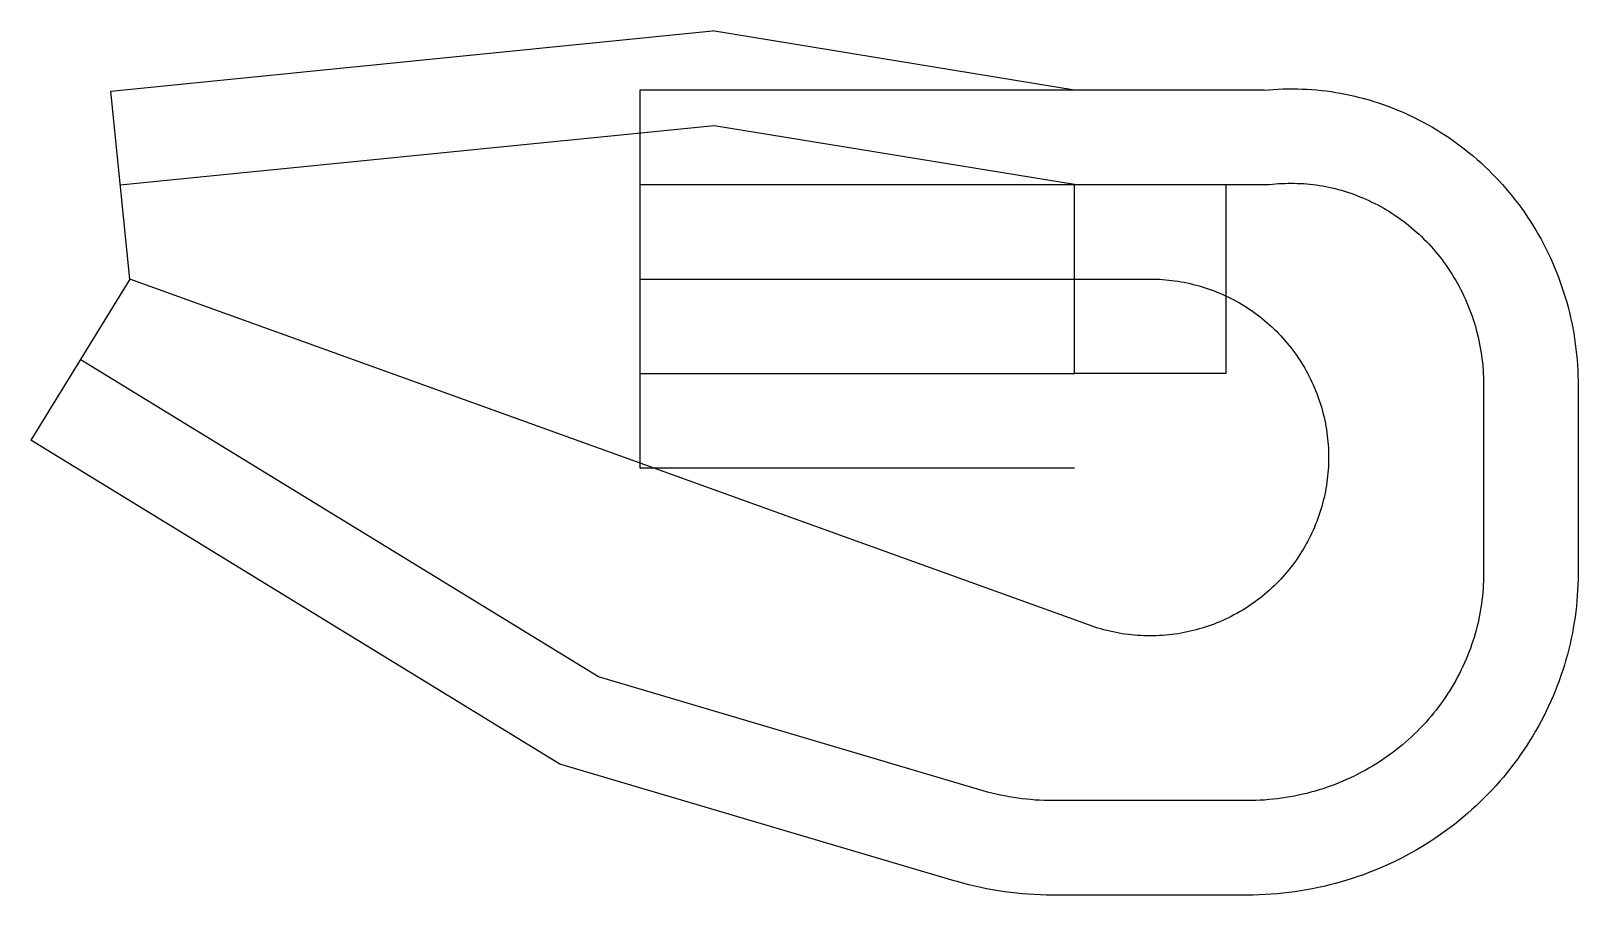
# Model space of a CAD drawing. Header units: metres. Extents: x -21935 to 8387, y -12079 to 4865.
import ezdxf

# ---------------------------------------------------------------- set-up
doc = ezdxf.new("R2010")
doc.units = ezdxf.units.M

msp = doc.modelspace()

# ---------------------------------------------------------------- linework, layer by layer
at = {"color": 1}
for p, q in [((-20369, 3686), (-8579, 4865)), ((-1482, 3704), (-8579, 4865)), ((-20000, 0), (-20369, 3686)), ((-10000, 3704), (-10000, -3704)), ((2232, 3704), (-10000, 3704)), ((-8544, 3007), (-20184, 1843)), ((-1482, 1852), (-8544, 3007)), ((-10000, 1852), (2334, 1852)), ((-20000, 0), (-21935, -3158)), ((-10811, -7802), (-20968, -1579)), ((-10000, -1852), (-1482, -1852)), ((6535, -2077), (6535, -5781)), ((8387, -2077), (8387, -5781)), ((-11571, -9509), (-21935, -3158)), ((-10000, -3704), (-1482, -3704)), ((-3315, -10023), (-10811, -7802)), ((-3840, -11798), (-11571, -9509)), ((1904, -10227), (-1912, -10227)), ((1904, -12079), (-1912, -12079))]:
    msp.add_line(p, q, dxfattribs=at)
for points in [[(2232, 3704), (2325, 3712), (2418, 3719), (2511, 3725), (2605, 3728), (2698, 3730), (2792, 3730), (2886, 3729), (2980, 3726), (3074, 3722), (3168, 3715), (3262, 3707), (3357, 3698), (3451, 3687), (3545, 3674), (3639, 3659), (3732, 3643), (3826, 3625), (3919, 3606), (4012, 3585), (4105, 3562), (4198, 3537), (4290, 3511), (4382, 3483), (4474, 3454), (4565, 3423), (4656, 3390), (4746, 3356), (4836, 3320), (4925, 3283), (5014, 3244), (5102, 3203), (5189, 3161), (5276, 3117), (5362, 3071), (5448, 3024), (5533, 2976), (5617, 2926), (5700, 2874), (5783, 2821), (5864, 2766), (5945, 2710), (6025, 2652), (6104, 2593), (6182, 2533), (6259, 2471), (6335, 2407), (6410, 2342), (6485, 2276), (6557, 2209), (6629, 2140), (6700, 2070), (6770, 1998), (6838, 1925), (6905, 1851), (6971, 1776), (7036, 1699), (7100, 1621), (7162, 1542), (7223, 1462), (7283, 1380), (7341, 1298), (7398, 1214), (7453, 1129), (7507, 1043), (7560, 957), (7611, 869), (7661, 780), (7709, 690), (7755, 599), (7801, 508), (7844, 415), (7886, 322), (7927, 227), (7965, 132), (8003, 36), (8038, -60), (8072, -158), (8104, -256), (8135, -355), (8164, -454), (8191, -554), (8216, -655), (8240, -756), (8262, -858), (8282, -960), (8301, -1062), (8318, -1165), (8333, -1269), (8346, -1373), (8357, -1477), (8367, -1582), (8374, -1686), (8380, -1791), (8384, -1897), (8386, -2002), (8387, -2077)], [(1482, -1852), (-1482, -1852), (-1482, 1852), (1482, 1852), (1482, -1852)], [(2334, 1852), (2395, 1859), (2455, 1865), (2516, 1870), (2577, 1873), (2638, 1876), (2699, 1878), (2761, 1878), (2822, 1878), (2884, 1876), (2946, 1874), (3007, 1870), (3069, 1865), (3131, 1859), (3193, 1852), (3255, 1844), (3317, 1835), (3379, 1825), (3441, 1813), (3503, 1801), (3564, 1787), (3626, 1773), (3687, 1757), (3749, 1740), (3810, 1722), (3871, 1703), (3931, 1683), (3992, 1661), (4052, 1639), (4112, 1615), (4171, 1591), (4230, 1565), (4289, 1538), (4348, 1510), (4406, 1482), (4464, 1452), (4521, 1420), (4578, 1388), (4635, 1355), (4691, 1321), (4746, 1286), (4801, 1249), (4856, 1212), (4910, 1174), (4963, 1134), (5016, 1094), (5068, 1052), (5119, 1010), (5170, 967), (5220, 922), (5270, 877), (5319, 831), (5367, 784), (5414, 736), (5461, 687), (5507, 637), (5552, 586), (5596, 534), (5639, 482), (5682, 429), (5723, 374), (5764, 319), (5804, 263), (5843, 207), (5881, 149), (5918, 91), (5955, 32), (5990, -27), (6024, -88), (6057, -149), (6090, -211), (6121, -273), (6151, -336), (6180, -400), (6208, -464), (6235, -529), (6261, -595), (6286, -661), (6310, -728), (6332, -795), (6354, -863), (6374, -931), (6393, -999), (6411, -1069), (6428, -1138), (6443, -1208), (6458, -1278), (6471, -1349), (6483, -1420), (6494, -1492), (6503, -1563), (6512, -1635), (6519, -1707), (6524, -1780), (6529, -1853), (6532, -1926), (6534, -1999), (6535, -2072), (6535, -2077)], [(-10000, 0), (0, 0), (61, -1), (122, -2), (183, -5), (244, -9), (305, -13), (366, -19), (426, -26), (487, -34), (547, -43), (607, -53), (668, -64), (727, -76), (787, -90), (846, -104), (905, -119), (964, -136), (1023, -153), (1081, -171), (1139, -191), (1197, -211), (1254, -232), (1310, -255), (1367, -278), (1423, -302), (1478, -328), (1534, -354), (1588, -381), (1642, -409), (1696, -439), (1749, -469), (1802, -500), (1854, -532), (1905, -564), (1956, -598), (2007, -633), (2056, -668), (2105, -704), (2154, -742), (2202, -780), (2249, -818), (2295, -858), (2341, -899), (2386, -940), (2430, -982), (2474, -1025), (2516, -1068), (2559, -1112), (2600, -1157), (2640, -1203), (2680, -1250), (2719, -1297), (2757, -1345), (2794, -1393), (2830, -1442), (2866, -1492), (2900, -1542), (2934, -1593), (2967, -1644), (2999, -1697), (3030, -1749), (3060, -1802), (3089, -1856), (3117, -1910), (3144, -1965), (3171, -2020), (3196, -2075), (3220, -2131), (3244, -2188), (3266, -2245), (3287, -2302), (3308, -2359), (3327, -2417), (3345, -2476), (3363, -2534), (3379, -2593), (3394, -2652), (3409, -2711), (3422, -2771), (3434, -2831), (3445, -2891), (3455, -2951), (3464, -3011), (3472, -3072), (3479, -3133), (3485, -3193), (3490, -3254), (3494, -3315), (3496, -3376), (3498, -3437), (3498, -3498), (3498, -3559), (3496, -3620), (3494, -3681), (3490, -3742), (3485, -3803), (3479, -3864), (3472, -3925), (3464, -3985), (3455, -4046), (3445, -4106), (3434, -4166), (3422, -4226), (3409, -4285), (3394, -4345), (3379, -4404), (3363, -4463), (3345, -4521), (3327, -4579), (3308, -4637), (3287, -4695), (3266, -4752), (3244, -4809), (3220, -4865), (3196, -4921), (3171, -4977), (3144, -5032), (3117, -5087), (3089, -5141), (3060, -5194), (3030, -5247), (2999, -5300), (2967, -5352), (2934, -5404), (2900, -5455), (2866, -5505), (2830, -5555), (2794, -5604), (2757, -5652), (2719, -5700), (2680, -5747), (2640, -5793), (2600, -5839), (2559, -5884), (2516, -5928), (2474, -5972), (2430, -6015), (2386, -6057), (2341, -6098), (2295, -6139), (2249, -6178), (2202, -6217), (2154, -6255), (2105, -6292), (2056, -6329), (2007, -6364), (1956, -6399), (1905, -6432), (1854, -6465), (1802, -6497), (1749, -6528), (1696, -6558), (1642, -6587), (1588, -6615), (1534, -6643), (1478, -6669), (1423, -6694), (1367, -6719), (1310, -6742), (1254, -6764), (1197, -6786), (1139, -6806), (1081, -6825), (1023, -6844), (964, -6861), (905, -6877), (846, -6893), (787, -6907), (727, -6920), (668, -6932), (607, -6944), (547, -6954), (487, -6963), (426, -6971), (366, -6977), (305, -6983), (244, -6988), (183, -6992), (122, -6995), (61, -6996), (0, -6997), (-61, -6996), (-122, -6995), (-183, -6992), (-244, -6988), (-305, -6983), (-366, -6977), (-426, -6971), (-487, -6963), (-547, -6954), (-607, -6944), (-668, -6932), (-727, -6920), (-787, -6907), (-846, -6893), (-905, -6877), (-964, -6861), (-1023, -6844), (-1081, -6825), (-1139, -6806), (-1188, -6789), (-20000, 0)], [(6535, -5781), (6534, -5854), (6532, -5927), (6529, -6001), (6525, -6075), (6519, -6148), (6512, -6222), (6503, -6296), (6494, -6369), (6483, -6443), (6470, -6517), (6457, -6590), (6442, -6663), (6426, -6736), (6408, -6809), (6389, -6882), (6369, -6955), (6348, -7027), (6325, -7099), (6301, -7171), (6276, -7243), (6249, -7314), (6221, -7385), (6192, -7455), (6161, -7525), (6130, -7595), (6097, -7664), (6062, -7733), (6027, -7801), (5990, -7869), (5952, -7936), (5913, -8002), (5872, -8069), (5831, -8134), (5788, -8199), (5744, -8263), (5698, -8326), (5652, -8389), (5604, -8451), (5556, -8513), (5506, -8573), (5455, -8633), (5402, -8692), (5349, -8750), (5295, -8807), (5239, -8864), (5183, -8919), (5125, -8974), (5066, -9028), (5007, -9081), (4946, -9132), (4884, -9183), (4822, -9233), (4758, -9282), (4694, -9330), (4628, -9376), (4562, -9422), (4494, -9467), (4426, -9510), (4357, -9552), (4287, -9593), (4217, -9634), (4145, -9672), (4073, -9710), (4000, -9746), (3926, -9782), (3851, -9816), (3776, -9848), (3700, -9880), (3624, -9910), (3546, -9939), (3469, -9966), (3390, -9993), (3311, -10017), (3232, -10041), (3152, -10063), (3071, -10084), (2990, -10103), (2909, -10122), (2827, -10138), (2744, -10153), (2662, -10167), (2578, -10180), (2495, -10191), (2411, -10200), (2327, -10208), (2243, -10215), (2159, -10220), (2074, -10224), (1989, -10226), (1904, -10227), (1904, -10227)], [(8387, -5781), (8386, -5886), (8383, -5992), (8379, -6098), (8372, -6204), (8364, -6310), (8354, -6416), (8342, -6521), (8328, -6627), (8312, -6733), (8294, -6838), (8275, -6943), (8253, -7048), (8230, -7153), (8205, -7257), (8178, -7362), (8149, -7465), (8119, -7569), (8086, -7672), (8052, -7774), (8016, -7876), (7978, -7978), (7938, -8078), (7897, -8179), (7853, -8279), (7808, -8378), (7761, -8476), (7713, -8574), (7662, -8670), (7610, -8767), (7556, -8862), (7500, -8956), (7443, -9050), (7384, -9143), (7323, -9234), (7261, -9325), (7197, -9415), (7131, -9504), (7064, -9591), (6995, -9678), (6924, -9764), (6852, -9848), (6779, -9931), (6704, -10013), (6627, -10094), (6549, -10173), (6469, -10252), (6388, -10328), (6306, -10404), (6222, -10478), (6137, -10551), (6050, -10622), (5962, -10692), (5873, -10761), (5782, -10828), (5690, -10893), (5597, -10957), (5503, -11020), (5408, -11081), (5311, -11140), (5213, -11197), (5114, -11253), (5014, -11308), (4914, -11360), (4812, -11411), (4709, -11460), (4605, -11507), (4500, -11553), (4394, -11597), (4287, -11639), (4180, -11679), (4072, -11717), (3962, -11754), (3853, -11789), (3742, -11821), (3631, -11852), (3519, -11881), (3407, -11908), (3294, -11933), (3180, -11956), (3066, -11977), (2951, -11997), (2836, -12014), (2721, -12029), (2605, -12042), (2489, -12053), (2372, -12062), (2256, -12070), (2139, -12075), (2021, -12078), (1904, -12079), (1904, -12079)], [(-1912, -10227), (-1997, -10226), (-2083, -10224), (-2168, -10220), (-2253, -10215), (-2339, -10208), (-2424, -10200), (-2510, -10190), (-2595, -10179), (-2680, -10166), (-2766, -10152), (-2851, -10136), (-2935, -10119), (-3020, -10100), (-3105, -10080), (-3189, -10058), (-3273, -10035), (-3315, -10023)], [(-1912, -12079), (-2030, -12078), (-2147, -12075), (-2265, -12070), (-2383, -12062), (-2500, -12053), (-2618, -12042), (-2735, -12028), (-2853, -12013), (-2970, -11995), (-3087, -11976), (-3204, -11954), (-3320, -11930), (-3437, -11905), (-3553, -11877), (-3668, -11847), (-3783, -11815), (-3840, -11798)]]:
    msp.add_lwpolyline(points, dxfattribs=at)

doc.saveas('drawing.dxf')
